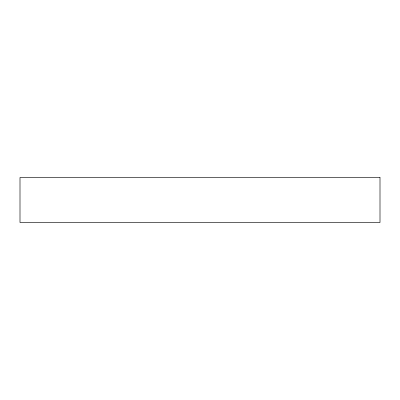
<?xml version="1.0" encoding="UTF-8"?>
<svg xmlns="http://www.w3.org/2000/svg" width="400" height="400" viewBox="0 0 400 400"><rect width="100%" height="100%" fill="white"/><g stroke="black" fill="none" stroke-linecap="round" stroke-linejoin="round"><path stroke-width="0.6" d="M380 177.5L20 177.5L20 222.5L380 222.5L380 177.5"/></g></svg>
